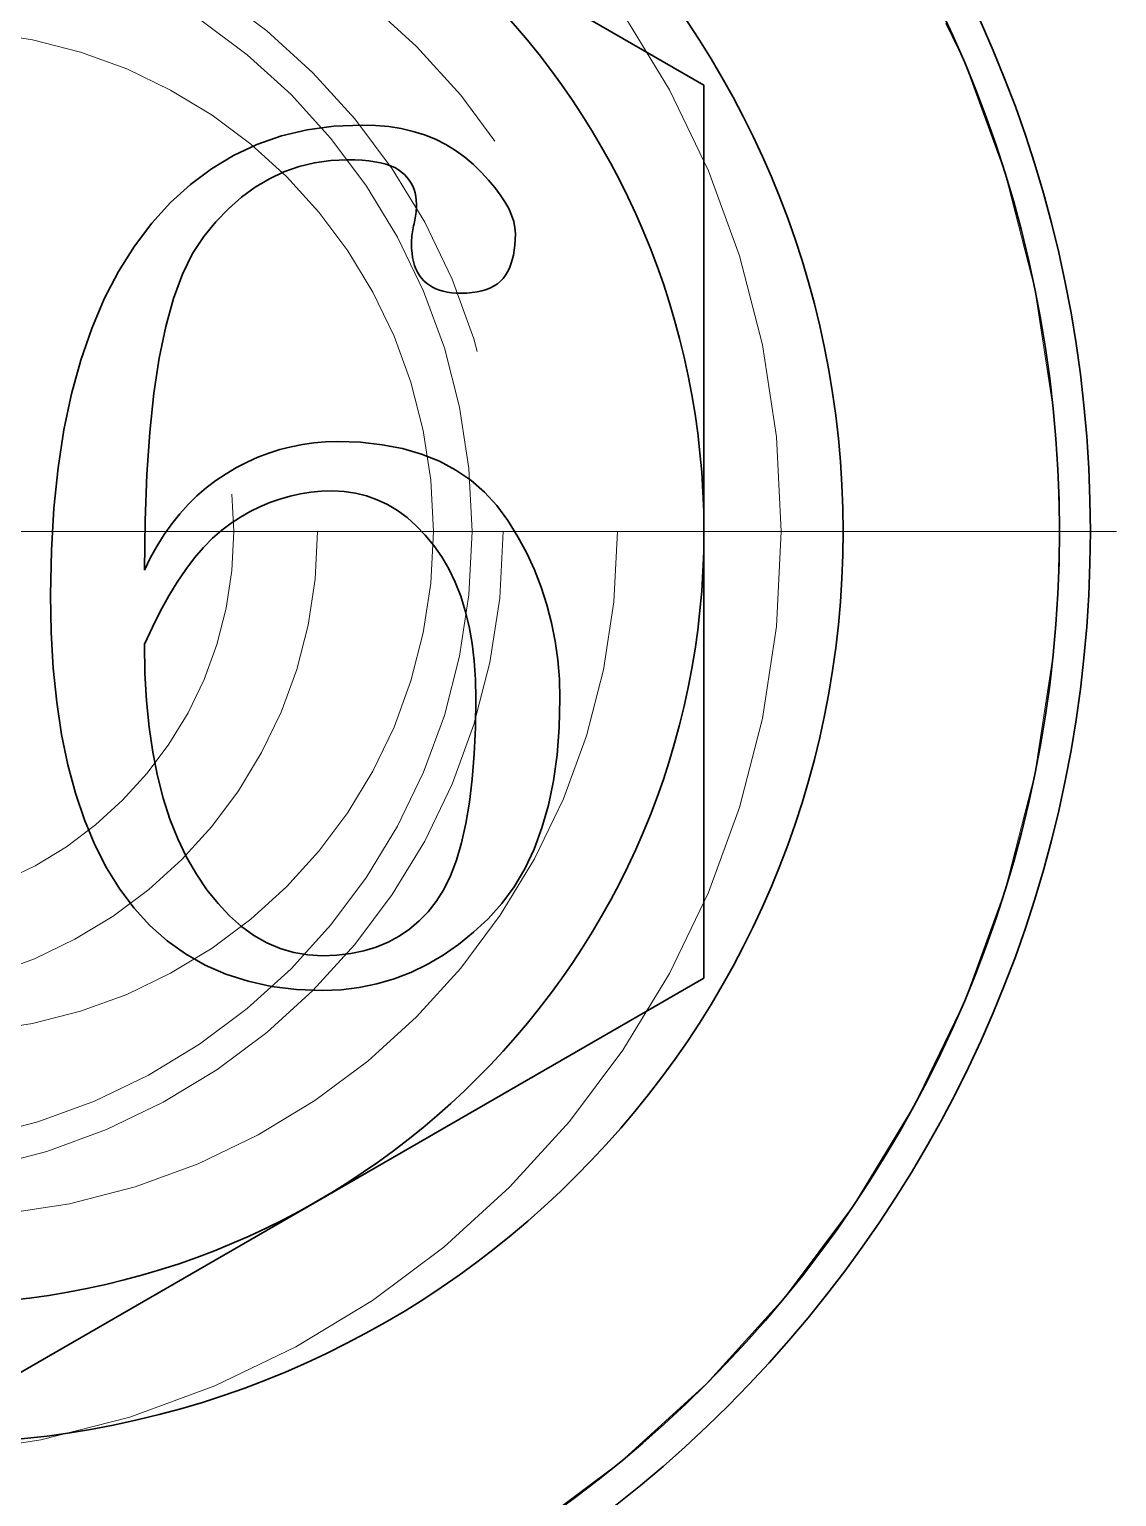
# Model space of a CAD drawing. Header units: millimetres. Extents: x 7914 to 16415, y -883 to 305.
# Drawn here: x 8312.86 to 8319.89, y -72.19 to -62.69 of the extents above; entities that cross this region are included whole.
import ezdxf

# ---------------------------------------------------------------- set-up
doc = ezdxf.new("R2010")
doc.units = ezdxf.units.MM
for name, pattern in [('CENTER-HOKUTO', [23, 20, -1, 1, -1]), ('DASHSPACE', [30, 12, -18]), ('HIDDEN-HOKUTO', [3.8, 2.5, -1.3])]:
    doc.linetypes.add(name, pattern=pattern)
doc.layers.add('AM_7', color=2, linetype='CENTER-HOKUTO', lineweight=30)
doc.layers.add('AM_HID', color=1, linetype='HIDDEN-HOKUTO', lineweight=25)

msp = doc.modelspace()

# ---------------------------------------------------------------- linework, layer by layer
at = {"color": 7, "lineweight": 35, "ltscale": 0.144319}
for p, q in [((8312.2233, -60.1691), (8317.2233, -63.0544)), ((8317.2233, -68.8339), (8312.2233, -71.7191))]:
    msp.add_line(p, q, dxfattribs=at)
at = {"color": 7, "lineweight": 35, "ltscale": 0.072244}
msp.add_line((8317.2233, -63.0544), (8317.2233, -65.9441), dxfattribs=at)
at = {"color": 7, "lineweight": 35, "ltscale": 0.004393}
msp.add_line((8314.6553, -63.3442), (8314.8295, -63.3207), dxfattribs=at)
at = {"color": 7, "lineweight": 35, "ltscale": 0.004548}
msp.add_line((8314.8295, -63.3207), (8315.0112, -63.3129), dxfattribs=at)
at = {"color": 7, "lineweight": 35, "ltscale": 0.002197}
msp.add_line((8315.0112, -63.3129), (8315.099, -63.3154), dxfattribs=at)
at = {"color": 7, "lineweight": 35, "ltscale": 0.002117}
msp.add_line((8315.099, -63.3154), (8315.1834, -63.3231), dxfattribs=at)
at = {"color": 7, "lineweight": 35, "ltscale": 0.002045}
msp.add_line((8315.1834, -63.3231), (8315.2642, -63.3359), dxfattribs=at)
at = {"color": 7, "lineweight": 35, "ltscale": 0.001983}
msp.add_line((8315.2642, -63.3359), (8315.3414, -63.3538), dxfattribs=at)
at = {"color": 7, "lineweight": 35, "ltscale": 0.004199}
msp.add_line((8314.3302, -63.4383), (8314.489, -63.3834), dxfattribs=at)
at = {"color": 7, "lineweight": 35, "ltscale": 0.004273}
msp.add_line((8314.489, -63.3834), (8314.6553, -63.3442), dxfattribs=at)
at = {"color": 7, "lineweight": 35, "ltscale": 0.001932}
for p, q in [((8315.3414, -63.3538), (8315.4152, -63.3768)), ((8315.3019, -65.8533), (8315.2397, -65.8075))]:
    msp.add_line(p, q, dxfattribs=at)
at = {"color": 7, "lineweight": 35, "ltscale": 0.001893}
msp.add_line((8315.4152, -63.3768), (8315.4855, -63.405), dxfattribs=at)
at = {"color": 7, "lineweight": 35, "ltscale": 0.001863}
msp.add_line((8315.4855, -63.405), (8315.5522, -63.4383), dxfattribs=at)
at = {"color": 7, "lineweight": 35, "ltscale": 0.004183}
for p, q in [((8314.0359, -63.5951), (8314.1792, -63.5088)), ((8313.3581, -68.1197), (8313.2819, -67.9707))]:
    msp.add_line(p, q, dxfattribs=at)
at = {"color": 7, "lineweight": 35, "ltscale": 0.004167}
msp.add_line((8314.1792, -63.5088), (8314.3302, -63.4383), dxfattribs=at)
at = {"color": 7, "lineweight": 35, "ltscale": 0.001849}
msp.add_line((8315.5522, -63.4383), (8315.6154, -63.4767), dxfattribs=at)
at = {"color": 7, "lineweight": 35, "ltscale": 0.001846}
msp.add_line((8315.6154, -63.4767), (8315.6751, -63.5202), dxfattribs=at)
at = {"color": 7, "lineweight": 35, "ltscale": 0.001857}
msp.add_line((8315.6751, -63.5202), (8315.7312, -63.5688), dxfattribs=at)
at = {"color": 7, "lineweight": 35, "ltscale": 0.004243}
msp.add_line((8313.9002, -63.697), (8314.0359, -63.5951), dxfattribs=at)
at = {"color": 7, "lineweight": 35, "ltscale": 0.00261}
msp.add_line((8314.5056, -63.6162), (8314.4112, -63.6608), dxfattribs=at)
at = {"color": 7, "lineweight": 35, "ltscale": 0.00259}
msp.add_line((8314.6032, -63.5815), (8314.5056, -63.6162), dxfattribs=at)
at = {"color": 7, "lineweight": 35, "ltscale": 0.002596}
msp.add_line((8314.704, -63.5567), (8314.6032, -63.5815), dxfattribs=at)
at = {"color": 7, "lineweight": 35, "ltscale": 0.002627}
msp.add_line((8314.808, -63.5418), (8314.704, -63.5567), dxfattribs=at)
at = {"color": 7, "lineweight": 35, "ltscale": 0.002682}
msp.add_line((8314.9152, -63.5369), (8314.808, -63.5418), dxfattribs=at)
at = {"color": 7, "lineweight": 35, "ltscale": 0.001241}
msp.add_line((8314.9648, -63.5376), (8314.9152, -63.5369), dxfattribs=at)
at = {"color": 7, "lineweight": 35, "ltscale": 0.001161}
msp.add_line((8315.0112, -63.54), (8314.9648, -63.5376), dxfattribs=at)
at = {"color": 7, "lineweight": 35, "ltscale": 0.001085}
msp.add_line((8315.0544, -63.5441), (8315.0112, -63.54), dxfattribs=at)
at = {"color": 7, "lineweight": 35, "ltscale": 0.001009}
msp.add_line((8315.0944, -63.5497), (8315.0544, -63.5441), dxfattribs=at)
at = {"color": 7, "lineweight": 35, "ltscale": 0.000938014}
msp.add_line((8315.1312, -63.5568), (8315.0944, -63.5497), dxfattribs=at)
at = {"color": 7, "lineweight": 35, "ltscale": 0.000867909}
msp.add_line((8315.1648, -63.5657), (8315.1312, -63.5568), dxfattribs=at)
at = {"color": 7, "lineweight": 35, "ltscale": 0.00080319}
msp.add_line((8315.1952, -63.5761), (8315.1648, -63.5657), dxfattribs=at)
at = {"color": 7, "lineweight": 35, "ltscale": 0.00074266}
msp.add_line((8315.2224, -63.588), (8315.1952, -63.5761), dxfattribs=at)
at = {"color": 7, "lineweight": 35, "ltscale": 0.000690525}
msp.add_line((8315.2464, -63.6017), (8315.2224, -63.588), dxfattribs=at)
at = {"color": 7, "lineweight": 35, "ltscale": 0.000643829}
msp.add_line((8315.2672, -63.6168), (8315.2464, -63.6017), dxfattribs=at)
at = {"color": 7, "lineweight": 35, "ltscale": 0.000615236}
msp.add_line((8315.2855, -63.6333), (8315.2672, -63.6168), dxfattribs=at)
at = {"color": 7, "lineweight": 35, "ltscale": 0.001808}
msp.add_line((8315.7312, -63.5688), (8315.7829, -63.6194), dxfattribs=at)
at = {"color": 7, "lineweight": 35, "ltscale": 0.001689}
msp.add_line((8315.7829, -63.6194), (8315.8291, -63.6687), dxfattribs=at)
at = {"color": 7, "lineweight": 35, "ltscale": 0.004345}
msp.add_line((8313.7722, -63.8146), (8313.9002, -63.697), dxfattribs=at)
at = {"color": 7, "lineweight": 35, "ltscale": 0.002727}
msp.add_line((8314.32, -63.7154), (8314.232, -63.7799), dxfattribs=at)
at = {"color": 7, "lineweight": 35, "ltscale": 0.002658}
msp.add_line((8314.4112, -63.6608), (8314.32, -63.7154), dxfattribs=at)
at = {"color": 7, "lineweight": 35, "ltscale": 0.000596459}
msp.add_line((8315.3018, -63.6508), (8315.2855, -63.6333), dxfattribs=at)
at = {"color": 7, "lineweight": 35, "ltscale": 0.000584231}
msp.add_line((8315.3162, -63.6692), (8315.3018, -63.6508), dxfattribs=at)
at = {"color": 7, "lineweight": 35, "ltscale": 0.000575208}
msp.add_line((8315.3286, -63.6885), (8315.3162, -63.6692), dxfattribs=at)
at = {"color": 7, "lineweight": 35, "ltscale": 0.000573302}
msp.add_line((8315.3392, -63.7088), (8315.3286, -63.6885), dxfattribs=at)
at = {"color": 7, "lineweight": 35, "ltscale": 0.000573358}
msp.add_line((8315.3478, -63.7301), (8315.3392, -63.7088), dxfattribs=at)
at = {"color": 7, "lineweight": 35, "ltscale": 0.001576}
msp.add_line((8315.8291, -63.6687), (8315.8699, -63.7167), dxfattribs=at)
at = {"color": 7, "lineweight": 35, "ltscale": 0.001465}
msp.add_line((8315.8699, -63.7167), (8315.9053, -63.7634), dxfattribs=at)
at = {"color": 7, "lineweight": 35, "ltscale": 0.00282}
msp.add_line((8314.232, -63.7799), (8314.1472, -63.8543), dxfattribs=at)
at = {"color": 7, "lineweight": 35, "ltscale": 0.000581179}
msp.add_line((8315.3546, -63.7524), (8315.3478, -63.7301), dxfattribs=at)
at = {"color": 7, "lineweight": 35, "ltscale": 0.000592077}
msp.add_line((8315.3594, -63.7756), (8315.3546, -63.7524), dxfattribs=at)
at = {"color": 7, "lineweight": 35, "ltscale": 0.000608489}
msp.add_line((8315.3622, -63.7997), (8315.3594, -63.7756), dxfattribs=at)
at = {"color": 7, "lineweight": 35, "ltscale": 0.000628374}
msp.add_line((8315.3632, -63.8248), (8315.3622, -63.7997), dxfattribs=at)
at = {"color": 7, "lineweight": 35, "ltscale": 0.00136}
msp.add_line((8315.9053, -63.7634), (8315.9352, -63.8088), dxfattribs=at)
at = {"color": 7, "lineweight": 35, "ltscale": 0.001263}
msp.add_line((8315.9352, -63.8088), (8315.9597, -63.853), dxfattribs=at)
at = {"color": 7, "lineweight": 35, "ltscale": 0.00449}
msp.add_line((8313.6518, -63.9479), (8313.7722, -63.8146), dxfattribs=at)
at = {"color": 7, "lineweight": 35, "ltscale": 0.002934}
msp.add_line((8314.1472, -63.8543), (8314.0656, -63.9386), dxfattribs=at)
at = {"color": 7, "lineweight": 35, "ltscale": 0.000323854}
msp.add_line((8315.3554, -63.9144), (8315.3574, -63.9017), dxfattribs=at)
at = {"color": 7, "lineweight": 35, "ltscale": 0.000323476}
msp.add_line((8315.3574, -63.9017), (8315.3592, -63.8888), dxfattribs=at)
at = {"color": 7, "lineweight": 35, "ltscale": 0.000321004}
msp.add_line((8315.3592, -63.8888), (8315.3607, -63.8761), dxfattribs=at)
at = {"color": 7, "lineweight": 35, "ltscale": 0.000323196}
msp.add_line((8315.3607, -63.8761), (8315.3618, -63.8632), dxfattribs=at)
at = {"color": 7, "lineweight": 35, "ltscale": 0.000319479}
msp.add_line((8315.3618, -63.8632), (8315.3626, -63.8504), dxfattribs=at)
at = {"color": 7, "lineweight": 35, "ltscale": 0.000320667}
msp.add_line((8315.3626, -63.8504), (8315.363, -63.8376), dxfattribs=at)
at = {"color": 7, "lineweight": 35, "ltscale": 0.000319694}
msp.add_line((8315.363, -63.8376), (8315.3632, -63.8248), dxfattribs=at)
at = {"color": 7, "lineweight": 35, "ltscale": 0.001173}
msp.add_line((8315.9597, -63.853), (8315.9787, -63.8959), dxfattribs=at)
at = {"color": 7, "lineweight": 35, "ltscale": 0.001094}
msp.add_line((8315.9787, -63.8959), (8315.9923, -63.9375), dxfattribs=at)
at = {"color": 7, "lineweight": 35, "ltscale": 0.004668}
msp.add_line((8313.5392, -64.0968), (8313.6518, -63.9479), dxfattribs=at)
at = {"color": 7, "lineweight": 35, "ltscale": 0.003064}
msp.add_line((8314.0656, -63.9386), (8313.9872, -64.0329), dxfattribs=at)
at = {"color": 7, "lineweight": 35, "ltscale": 0.000323733}
msp.add_line((8315.337, -64.004), (8315.339, -63.9913), dxfattribs=at)
at = {"color": 7, "lineweight": 35, "ltscale": 0.000326054}
msp.add_line((8315.339, -63.9913), (8315.3414, -63.9784), dxfattribs=at)
at = {"color": 7, "lineweight": 35, "ltscale": 0.000326057}
msp.add_line((8315.3414, -63.9784), (8315.3442, -63.9657), dxfattribs=at)
at = {"color": 7, "lineweight": 35, "ltscale": 0.000330701}
msp.add_line((8315.3442, -63.9657), (8315.3472, -63.9528), dxfattribs=at)
at = {"color": 7, "lineweight": 35, "ltscale": 0.000328086}
msp.add_line((8315.3472, -63.9528), (8315.3503, -63.94), dxfattribs=at)
at = {"color": 7, "lineweight": 35, "ltscale": 0.000327393}
msp.add_line((8315.3503, -63.94), (8315.3529, -63.9272), dxfattribs=at)
at = {"color": 7, "lineweight": 35, "ltscale": 0.000325304}
msp.add_line((8315.3529, -63.9272), (8315.3554, -63.9144), dxfattribs=at)
at = {"color": 7, "lineweight": 35, "ltscale": 0.001029}
msp.add_line((8315.9923, -63.9375), (8316.0005, -63.9778), dxfattribs=at)
at = {"color": 7, "lineweight": 35, "ltscale": 0.000977345}
msp.add_line((8316.0005, -63.9778), (8316.0032, -64.0168), dxfattribs=at)
at = {"color": 7, "lineweight": 35, "ltscale": 0.00484}
msp.add_line((8313.4359, -64.2605), (8313.5392, -64.0968), dxfattribs=at)
at = {"color": 7, "lineweight": 35, "ltscale": 0.003319}
msp.add_line((8313.9872, -64.0329), (8313.9142, -64.1437), dxfattribs=at)
at = {"color": 7, "lineweight": 35, "ltscale": 0.000320457}
msp.add_line((8315.3312, -64.0809), (8315.3314, -64.068), dxfattribs=at)
at = {"color": 7, "lineweight": 35, "ltscale": 0.000779976}
msp.add_line((8315.332, -64.112), (8315.3312, -64.0809), dxfattribs=at)
at = {"color": 7, "lineweight": 35, "ltscale": 0.000319142}
msp.add_line((8315.3314, -64.068), (8315.3319, -64.0553), dxfattribs=at)
at = {"color": 7, "lineweight": 35, "ltscale": 0.000322571}
msp.add_line((8315.3319, -64.0553), (8315.3326, -64.0424), dxfattribs=at)
at = {"color": 7, "lineweight": 35, "ltscale": 0.000320089}
msp.add_line((8315.3326, -64.0424), (8315.3337, -64.0296), dxfattribs=at)
at = {"color": 7, "lineweight": 35, "ltscale": 0.00032252}
msp.add_line((8315.3337, -64.0296), (8315.3352, -64.0168), dxfattribs=at)
at = {"color": 7, "lineweight": 35, "ltscale": 0.00032272}
msp.add_line((8315.3352, -64.0168), (8315.337, -64.004), dxfattribs=at)
at = {"color": 7, "lineweight": 35, "ltscale": 0.000847437}
msp.add_line((8316, -64.0898), (8315.996, -64.1234), dxfattribs=at)
at = {"color": 7, "lineweight": 35, "ltscale": 0.000888582}
msp.add_line((8316.0024, -64.0543), (8316, -64.0898), dxfattribs=at)
at = {"color": 7, "lineweight": 35, "ltscale": 0.000937084}
msp.add_line((8316.0032, -64.0168), (8316.0024, -64.0543), dxfattribs=at)
at = {"color": 7, "lineweight": 35, "ltscale": 0.003732}
msp.add_line((8313.9142, -64.1437), (8313.8489, -64.278), dxfattribs=at)
at = {"color": 7, "lineweight": 35, "ltscale": 0.00074244}
msp.add_line((8315.3344, -64.1416), (8315.332, -64.112), dxfattribs=at)
at = {"color": 7, "lineweight": 35, "ltscale": 0.000707474}
msp.add_line((8315.3384, -64.1697), (8315.3344, -64.1416), dxfattribs=at)
at = {"color": 7, "lineweight": 35, "ltscale": 0.000673962}
msp.add_line((8315.344, -64.196), (8315.3384, -64.1697), dxfattribs=at)
at = {"color": 7, "lineweight": 35, "ltscale": 0.000730131}
msp.add_line((8315.9832, -64.1849), (8315.9744, -64.2127), dxfattribs=at)
at = {"color": 7, "lineweight": 35, "ltscale": 0.00076591}
msp.add_line((8315.9904, -64.1551), (8315.9832, -64.1849), dxfattribs=at)
at = {"color": 7, "lineweight": 35, "ltscale": 0.000803526}
msp.add_line((8315.996, -64.1234), (8315.9904, -64.1551), dxfattribs=at)
at = {"color": 7, "lineweight": 35, "ltscale": 0.005002}
msp.add_line((8313.3434, -64.438), (8313.4359, -64.2605), dxfattribs=at)
at = {"color": 7, "lineweight": 35, "ltscale": 0.004195}
msp.add_line((8313.8489, -64.278), (8313.7914, -64.4356), dxfattribs=at)
at = {"color": 7, "lineweight": 35, "ltscale": 0.000645875}
for p, q in [((8315.3512, -64.2208), (8315.344, -64.196)), ((8315.536, -64.388), (8315.5112, -64.3808))]:
    msp.add_line(p, q, dxfattribs=at)
at = {"color": 7, "lineweight": 35, "ltscale": 0.000620341}
msp.add_line((8315.36, -64.244), (8315.3512, -64.2208), dxfattribs=at)
at = {"color": 7, "lineweight": 35, "ltscale": 0.000599576}
msp.add_line((8315.3704, -64.2657), (8315.36, -64.244), dxfattribs=at)
at = {"color": 7, "lineweight": 35, "ltscale": 0.000582514}
msp.add_line((8315.3824, -64.2856), (8315.3704, -64.2657), dxfattribs=at)
at = {"color": 7, "lineweight": 35, "ltscale": 0.000572831}
for p, q in [((8315.396, -64.3041), (8315.3824, -64.2856)), ((8315.4464, -64.3497), (8315.428, -64.336))]:
    msp.add_line(p, q, dxfattribs=at)
at = {"color": 7, "lineweight": 35, "ltscale": 0.000629732}
msp.add_line((8315.9384, -64.2847), (8315.9232, -64.3048), dxfattribs=at)
at = {"color": 7, "lineweight": 35, "ltscale": 0.000649814}
msp.add_line((8315.952, -64.2626), (8315.9384, -64.2847), dxfattribs=at)
at = {"color": 7, "lineweight": 35, "ltscale": 0.000669428}
msp.add_line((8315.964, -64.2386), (8315.952, -64.2626), dxfattribs=at)
at = {"color": 7, "lineweight": 35, "ltscale": 0.000698454}
msp.add_line((8315.9744, -64.2127), (8315.964, -64.2386), dxfattribs=at)
at = {"color": 7, "lineweight": 35, "ltscale": 0.00056607}
for p, q in [((8315.4112, -64.3208), (8315.396, -64.3041)), ((8315.428, -64.336), (8315.4112, -64.3208))]:
    msp.add_line(p, q, dxfattribs=at)
at = {"color": 7, "lineweight": 35, "ltscale": 0.000583822}
msp.add_line((8315.4664, -64.3617), (8315.4464, -64.3497), dxfattribs=at)
at = {"color": 7, "lineweight": 35, "ltscale": 0.00059853}
msp.add_line((8315.488, -64.3721), (8315.4664, -64.3617), dxfattribs=at)
at = {"color": 7, "lineweight": 35, "ltscale": 0.00062007}
msp.add_line((8315.5112, -64.3808), (8315.488, -64.3721), dxfattribs=at)
at = {"color": 7, "lineweight": 35, "ltscale": 0.000740198}
msp.add_line((8315.8152, -64.3768), (8315.7869, -64.3855), dxfattribs=at)
at = {"color": 7, "lineweight": 35, "ltscale": 0.000703416}
msp.add_line((8315.8413, -64.3663), (8315.8152, -64.3768), dxfattribs=at)
at = {"color": 7, "lineweight": 35, "ltscale": 0.000672972}
msp.add_line((8315.8651, -64.3538), (8315.8413, -64.3663), dxfattribs=at)
at = {"color": 7, "lineweight": 35, "ltscale": 0.000649193}
msp.add_line((8315.8867, -64.3394), (8315.8651, -64.3538), dxfattribs=at)
at = {"color": 7, "lineweight": 35, "ltscale": 0.000632417}
msp.add_line((8315.9061, -64.3231), (8315.8867, -64.3394), dxfattribs=at)
at = {"color": 7, "lineweight": 35, "ltscale": 0.000626654}
msp.add_line((8315.9232, -64.3048), (8315.9061, -64.3231), dxfattribs=at)
at = {"color": 7, "lineweight": 35, "ltscale": 0.005198}
msp.add_line((8313.2618, -64.6292), (8313.3434, -64.438), dxfattribs=at)
at = {"color": 7, "lineweight": 35, "ltscale": 0.004693}
for p, q in [((8313.7914, -64.4356), (8313.7414, -64.6166)), ((8313.6032, -66.6728), (8313.6066, -66.8605))]:
    msp.add_line(p, q, dxfattribs=at)
at = {"color": 7, "lineweight": 35, "ltscale": 0.000674708}
msp.add_line((8315.5624, -64.3937), (8315.536, -64.388), dxfattribs=at)
at = {"color": 7, "lineweight": 35, "ltscale": 0.000706611}
msp.add_line((8315.5904, -64.3976), (8315.5624, -64.3937), dxfattribs=at)
at = {"color": 7, "lineweight": 35, "ltscale": 0.000742502}
msp.add_line((8315.62, -64.4), (8315.5904, -64.3976), dxfattribs=at)
at = {"color": 7, "lineweight": 35, "ltscale": 0.000779996}
msp.add_line((8315.6512, -64.4009), (8315.62, -64.4), dxfattribs=at)
at = {"color": 7, "lineweight": 35, "ltscale": 0.000932632}
msp.add_line((8315.6885, -64.3999), (8315.6512, -64.4009), dxfattribs=at)
at = {"color": 7, "lineweight": 35, "ltscale": 0.000878786}
msp.add_line((8315.7235, -64.397), (8315.6885, -64.3999), dxfattribs=at)
at = {"color": 7, "lineweight": 35, "ltscale": 0.000828861}
msp.add_line((8315.7563, -64.3922), (8315.7235, -64.397), dxfattribs=at)
at = {"color": 7, "lineweight": 35, "ltscale": 0.000782094}
msp.add_line((8315.7869, -64.3855), (8315.7563, -64.3922), dxfattribs=at)
at = {"color": 7, "lineweight": 35, "ltscale": 0.00542}
msp.add_line((8313.191, -64.8341), (8313.2618, -64.6292), dxfattribs=at)
at = {"color": 7, "lineweight": 35, "ltscale": 0.005215}
msp.add_line((8313.7414, -64.6166), (8313.6992, -64.8208), dxfattribs=at)
at = {"color": 7, "lineweight": 35, "ltscale": 0.005669}
msp.add_line((8313.1312, -65.0528), (8313.191, -64.8341), dxfattribs=at)
at = {"color": 7, "lineweight": 35, "ltscale": 0.005757}
msp.add_line((8313.6992, -64.8208), (8313.6647, -65.0485), dxfattribs=at)
at = {"color": 7, "lineweight": 35, "ltscale": 0.00594}
msp.add_line((8313.0823, -65.2853), (8313.1312, -65.0528), dxfattribs=at)
at = {"color": 7, "lineweight": 35, "ltscale": 0.006312}
msp.add_line((8313.6647, -65.0485), (8313.6378, -65.2995), dxfattribs=at)
at = {"color": 7, "lineweight": 35, "ltscale": 0.00623}
msp.add_line((8313.0442, -65.5316), (8313.0823, -65.2853), dxfattribs=at)
at = {"color": 7, "lineweight": 35, "ltscale": 0.006877}
msp.add_line((8313.6378, -65.2995), (8313.6186, -65.574), dxfattribs=at)
at = {"color": 7, "lineweight": 35, "ltscale": 0.001878}
for p, q in [((8314.4077, -65.4357), (8314.4792, -65.4128)), ((8314.6251, -65.3796), (8314.6995, -65.3692))]:
    msp.add_line(p, q, dxfattribs=at)
at = {"color": 7, "lineweight": 35, "ltscale": 0.001871}
msp.add_line((8314.4792, -65.4128), (8314.5517, -65.3942), dxfattribs=at)
at = {"color": 7, "lineweight": 35, "ltscale": 0.001872}
msp.add_line((8314.5517, -65.3942), (8314.6251, -65.3796), dxfattribs=at)
at = {"color": 7, "lineweight": 35, "ltscale": 0.00189}
msp.add_line((8314.6995, -65.3692), (8314.7749, -65.3629), dxfattribs=at)
at = {"color": 7, "lineweight": 35, "ltscale": 0.001909}
msp.add_line((8314.7749, -65.3629), (8314.8512, -65.3608), dxfattribs=at)
at = {"color": 7, "lineweight": 35, "ltscale": 0.003735}
msp.add_line((8314.8512, -65.3608), (8315.0005, -65.366), dxfattribs=at)
at = {"color": 7, "lineweight": 35, "ltscale": 0.003537}
msp.add_line((8315.0005, -65.366), (8315.1411, -65.3813), dxfattribs=at)
at = {"color": 7, "lineweight": 35, "ltscale": 0.003362}
msp.add_line((8315.1411, -65.3813), (8315.2731, -65.4069), dxfattribs=at)
at = {"color": 7, "lineweight": 35, "ltscale": 0.003211}
msp.add_line((8315.2731, -65.4069), (8315.3965, -65.4428), dxfattribs=at)
at = {"color": 7, "lineweight": 35, "ltscale": 0.00193}
msp.add_line((8314.1989, -65.5293), (8314.2676, -65.494), dxfattribs=at)
at = {"color": 7, "lineweight": 35, "ltscale": 0.001907}
msp.add_line((8314.2676, -65.494), (8314.3371, -65.4628), dxfattribs=at)
at = {"color": 7, "lineweight": 35, "ltscale": 0.001889}
msp.add_line((8314.3371, -65.4628), (8314.4077, -65.4357), dxfattribs=at)
at = {"color": 7, "lineweight": 35, "ltscale": 0.003091}
msp.add_line((8315.3965, -65.4428), (8315.5112, -65.4889), dxfattribs=at)
at = {"color": 7, "lineweight": 35, "ltscale": 0.003003}
msp.add_line((8315.5112, -65.4889), (8315.6173, -65.5452), dxfattribs=at)
at = {"color": 7, "lineweight": 35, "ltscale": 0.006534}
msp.add_line((8313.017, -65.7916), (8313.0442, -65.5316), dxfattribs=at)
at = {"color": 7, "lineweight": 35, "ltscale": 0.00745}
msp.add_line((8313.6186, -65.574), (8313.6071, -65.8717), dxfattribs=at)
at = {"color": 7, "lineweight": 35, "ltscale": 0.001974}
msp.add_line((8314.0026, -65.6603), (8314.0654, -65.6125), dxfattribs=at)
at = {"color": 7, "lineweight": 35, "ltscale": 0.001975}
msp.add_line((8314.0654, -65.6125), (8314.1312, -65.5688), dxfattribs=at)
at = {"color": 7, "lineweight": 35, "ltscale": 0.001959}
msp.add_line((8314.1312, -65.5688), (8314.1989, -65.5293), dxfattribs=at)
at = {"color": 7, "lineweight": 35, "ltscale": 0.002949}
msp.add_line((8315.6173, -65.5452), (8315.7147, -65.6117), dxfattribs=at)
at = {"color": 7, "lineweight": 35, "ltscale": 0.002935}
msp.add_line((8315.7147, -65.6117), (8315.8035, -65.6885), dxfattribs=at)
at = {"color": 7, "lineweight": 35, "ltscale": 0.001985}
msp.add_line((8313.9426, -65.7123), (8314.0026, -65.6603), dxfattribs=at)
at = {"color": 7, "lineweight": 35, "ltscale": 0.001714}
msp.add_line((8314.6123, -65.6996), (8314.5453, -65.7141), dxfattribs=at)
at = {"color": 7, "lineweight": 35, "ltscale": 0.001721}
msp.add_line((8314.6804, -65.6891), (8314.6123, -65.6996), dxfattribs=at)
at = {"color": 7, "lineweight": 35, "ltscale": 0.00173}
msp.add_line((8314.7493, -65.683), (8314.6804, -65.6891), dxfattribs=at)
at = {"color": 7, "lineweight": 35, "ltscale": 0.001749}
msp.add_line((8314.8192, -65.6808), (8314.7493, -65.683), dxfattribs=at)
at = {"color": 7, "lineweight": 35, "ltscale": 0.001894}
msp.add_line((8314.8949, -65.6844), (8314.8192, -65.6808), dxfattribs=at)
at = {"color": 7, "lineweight": 35, "ltscale": 0.001855}
msp.add_line((8314.9683, -65.6949), (8314.8949, -65.6844), dxfattribs=at)
at = {"color": 7, "lineweight": 35, "ltscale": 0.001834}
msp.add_line((8315.0395, -65.7125), (8314.9683, -65.6949), dxfattribs=at)
at = {"color": 7, "lineweight": 35, "ltscale": 0.002958}
msp.add_line((8315.8035, -65.6885), (8315.8837, -65.7756), dxfattribs=at)
at = {"color": 7, "lineweight": 35, "ltscale": 0.006856}
msp.add_line((8313.0007, -66.0653), (8313.017, -65.7916), dxfattribs=at)
at = {"color": 7, "lineweight": 35, "ltscale": 0.002028}
msp.add_line((8313.8312, -65.8288), (8313.8855, -65.7685), dxfattribs=at)
at = {"color": 7, "lineweight": 35, "ltscale": 0.002003}
msp.add_line((8313.8855, -65.7685), (8313.9426, -65.7123), dxfattribs=at)
at = {"color": 7, "lineweight": 35, "ltscale": 0.001761}
msp.add_line((8314.3499, -65.7828), (8314.2867, -65.814), dxfattribs=at)
at = {"color": 7, "lineweight": 35, "ltscale": 0.00174}
msp.add_line((8314.4141, -65.7557), (8314.3499, -65.7828), dxfattribs=at)
at = {"color": 7, "lineweight": 35, "ltscale": 0.001726}
msp.add_line((8314.4792, -65.7328), (8314.4141, -65.7557), dxfattribs=at)
at = {"color": 7, "lineweight": 35, "ltscale": 0.001717}
msp.add_line((8314.5453, -65.7141), (8314.4792, -65.7328), dxfattribs=at)
at = {"color": 7, "lineweight": 35, "ltscale": 0.00183}
msp.add_line((8315.1085, -65.7372), (8315.0395, -65.7125), dxfattribs=at)
at = {"color": 7, "lineweight": 35, "ltscale": 0.001848}
msp.add_line((8315.1752, -65.7688), (8315.1085, -65.7372), dxfattribs=at)
at = {"color": 7, "lineweight": 35, "ltscale": 0.001879}
msp.add_line((8315.2397, -65.8075), (8315.1752, -65.7688), dxfattribs=at)
at = {"color": 7, "lineweight": 35, "ltscale": 0.003019}
msp.add_line((8315.8837, -65.7756), (8315.9552, -65.8728), dxfattribs=at)
at = {"color": 7, "lineweight": 35, "ltscale": 0.008029}
msp.add_line((8313.6071, -65.8717), (8313.6032, -66.1929), dxfattribs=at)
at = {"color": 7, "lineweight": 35, "ltscale": 0.0021}
msp.add_line((8313.7314, -65.962), (8313.7799, -65.8934), dxfattribs=at)
at = {"color": 7, "lineweight": 35, "ltscale": 0.002062}
msp.add_line((8313.7799, -65.8934), (8313.8312, -65.8288), dxfattribs=at)
at = {"color": 7, "lineweight": 35, "ltscale": 0.001885}
msp.add_line((8314.1632, -65.8888), (8314.1029, -65.9341), dxfattribs=at)
at = {"color": 7, "lineweight": 35, "ltscale": 0.001823}
msp.add_line((8314.2245, -65.8493), (8314.1632, -65.8888), dxfattribs=at)
at = {"color": 7, "lineweight": 35, "ltscale": 0.00179}
msp.add_line((8314.2867, -65.814), (8314.2245, -65.8493), dxfattribs=at)
at = {"color": 7, "lineweight": 35, "ltscale": 0.001998}
msp.add_line((8315.3619, -65.9061), (8315.3019, -65.8533), dxfattribs=at)
at = {"color": 7, "lineweight": 35, "ltscale": 0.003043}
msp.add_line((8315.9552, -65.8728), (8316.019, -65.9765), dxfattribs=at)
at = {"color": 7, "lineweight": 35, "ltscale": 0.002148}
msp.add_line((8313.6858, -66.0348), (8313.7314, -65.962), dxfattribs=at)
at = {"color": 7, "lineweight": 35, "ltscale": 0.002094}
msp.add_line((8314.0435, -65.9867), (8313.9851, -66.0468), dxfattribs=at)
at = {"color": 7, "lineweight": 35, "ltscale": 0.001984}
msp.add_line((8314.1029, -65.9341), (8314.0435, -65.9867), dxfattribs=at)
at = {"color": 7, "lineweight": 35, "ltscale": 0.002078}
msp.add_line((8315.4197, -65.966), (8315.3619, -65.9061), dxfattribs=at)
at = {"color": 7, "lineweight": 35, "ltscale": 0.002174}
msp.add_line((8315.4752, -66.0329), (8315.4197, -65.966), dxfattribs=at)
at = {"color": 7, "lineweight": 35, "ltscale": 0.003016}
msp.add_line((8316.019, -65.9765), (8316.0761, -66.0827), dxfattribs=at)
at = {"color": 7, "lineweight": 35, "ltscale": 0.072243}
msp.add_line((8317.2233, -65.9441), (8317.2233, -68.8339), dxfattribs=at)
at = {"color": 7, "lineweight": 35, "ltscale": 0.007189}
msp.add_line((8312.9952, -66.3528), (8313.0007, -66.0653), dxfattribs=at)
at = {"color": 7, "lineweight": 35, "ltscale": 0.0022}
msp.add_line((8313.643, -66.1117), (8313.6858, -66.0348), dxfattribs=at)
at = {"color": 7, "lineweight": 35, "ltscale": 0.002212}
msp.add_line((8313.9851, -66.0468), (8313.9277, -66.1141), dxfattribs=at)
at = {"color": 7, "lineweight": 35, "ltscale": 0.002241}
msp.add_line((8315.5269, -66.1061), (8315.4752, -66.0329), dxfattribs=at)
at = {"color": 7, "lineweight": 35, "ltscale": 0.002998}
msp.add_line((8316.0761, -66.0827), (8316.1266, -66.1915), dxfattribs=at)
at = {"color": 7, "lineweight": 35, "ltscale": 0.00226}
msp.add_line((8313.6032, -66.1929), (8313.643, -66.1117), dxfattribs=at)
at = {"color": 7, "lineweight": 35, "ltscale": 0.002342}
msp.add_line((8313.9277, -66.1141), (8313.8712, -66.1889), dxfattribs=at)
at = {"color": 7, "lineweight": 35, "ltscale": 0.00229}
msp.add_line((8315.5731, -66.1852), (8315.5269, -66.1061), dxfattribs=at)
at = {"color": 7, "lineweight": 35, "ltscale": 0.002352}
msp.add_line((8315.614, -66.2699), (8315.5731, -66.1852), dxfattribs=at)
at = {"color": 7, "lineweight": 35, "ltscale": 0.002619}
msp.add_line((8313.8157, -66.2709), (8313.7611, -66.3603), dxfattribs=at)
at = {"color": 7, "lineweight": 35, "ltscale": 0.002477}
msp.add_line((8313.8712, -66.1889), (8313.8157, -66.2709), dxfattribs=at)
at = {"color": 7, "lineweight": 35, "ltscale": 0.002431}
msp.add_line((8315.6493, -66.3605), (8315.614, -66.2699), dxfattribs=at)
at = {"color": 7, "lineweight": 35, "ltscale": 0.00299}
msp.add_line((8316.1266, -66.1915), (8316.1702, -66.3029), dxfattribs=at)
at = {"color": 7, "lineweight": 35, "ltscale": 0.006094}
msp.add_line((8312.9997, -66.5965), (8312.9952, -66.3528), dxfattribs=at)
at = {"color": 7, "lineweight": 35, "ltscale": 0.002767}
msp.add_line((8313.7611, -66.3603), (8313.7075, -66.4572), dxfattribs=at)
at = {"color": 7, "lineweight": 35, "ltscale": 0.002521}
msp.add_line((8315.6792, -66.4568), (8315.6493, -66.3605), dxfattribs=at)
at = {"color": 7, "lineweight": 35, "ltscale": 0.002995}
msp.add_line((8316.1702, -66.3029), (8316.2072, -66.4169), dxfattribs=at)
at = {"color": 7, "lineweight": 35, "ltscale": 0.002917}
msp.add_line((8313.7075, -66.4572), (8313.6549, -66.5613), dxfattribs=at)
at = {"color": 7, "lineweight": 35, "ltscale": 0.002625}
msp.add_line((8315.7037, -66.5589), (8315.6792, -66.4568), dxfattribs=at)
at = {"color": 7, "lineweight": 35, "ltscale": 0.003008}
msp.add_line((8316.2072, -66.4169), (8316.2374, -66.5333), dxfattribs=at)
at = {"color": 7, "lineweight": 35, "ltscale": 0.003073}
msp.add_line((8313.6549, -66.5613), (8313.6032, -66.6728), dxfattribs=at)
at = {"color": 7, "lineweight": 35, "ltscale": 0.002738}
msp.add_line((8315.7227, -66.6668), (8315.7037, -66.5589), dxfattribs=at)
at = {"color": 7, "lineweight": 35, "ltscale": 0.003034}
msp.add_line((8316.2374, -66.5333), (8316.261, -66.6524), dxfattribs=at)
at = {"color": 7, "lineweight": 35, "ltscale": 0.005805}
msp.add_line((8313.0131, -66.8284), (8312.9997, -66.5965), dxfattribs=at)
at = {"color": 7, "lineweight": 35, "ltscale": 0.003068}
msp.add_line((8316.261, -66.6524), (8316.2778, -66.774), dxfattribs=at)
at = {"color": 7, "lineweight": 35, "ltscale": 0.00286}
msp.add_line((8315.7363, -66.7804), (8315.7227, -66.6668), dxfattribs=at)
at = {"color": 7, "lineweight": 35, "ltscale": 0.005529}
msp.add_line((8313.0355, -67.0484), (8313.0131, -66.8284), dxfattribs=at)
at = {"color": 7, "lineweight": 35, "ltscale": 0.002992}
msp.add_line((8315.7445, -66.8998), (8315.7363, -66.7804), dxfattribs=at)
at = {"color": 7, "lineweight": 35, "ltscale": 0.003114}
msp.add_line((8316.2778, -66.774), (8316.2878, -66.8981), dxfattribs=at)
at = {"color": 7, "lineweight": 35, "ltscale": 0.004484}
msp.add_line((8313.6066, -66.8605), (8313.6166, -67.0396), dxfattribs=at)
at = {"color": 7, "lineweight": 35, "ltscale": 0.003127}
msp.add_line((8315.7472, -67.0248), (8315.7445, -66.8998), dxfattribs=at)
at = {"color": 7, "lineweight": 35, "ltscale": 0.003169}
msp.add_line((8316.2878, -66.8981), (8316.2912, -67.0248), dxfattribs=at)
at = {"color": 7, "lineweight": 35, "ltscale": 0.00428}
msp.add_line((8313.6166, -67.0396), (8313.6335, -67.2099), dxfattribs=at)
at = {"color": 7, "lineweight": 35, "ltscale": 0.00465}
msp.add_line((8315.7446, -67.2108), (8315.7472, -67.0248), dxfattribs=at)
at = {"color": 7, "lineweight": 35, "ltscale": 0.004678}
msp.add_line((8316.2912, -67.0248), (8316.2866, -67.2119), dxfattribs=at)
at = {"color": 7, "lineweight": 35, "ltscale": 0.005262}
msp.add_line((8313.0669, -67.2565), (8313.0355, -67.0484), dxfattribs=at)
at = {"color": 7, "lineweight": 35, "ltscale": 0.004087}
msp.add_line((8313.6335, -67.2099), (8313.657, -67.3717), dxfattribs=at)
at = {"color": 7, "lineweight": 35, "ltscale": 0.004347}
msp.add_line((8315.737, -67.3845), (8315.7446, -67.2108), dxfattribs=at)
at = {"color": 7, "lineweight": 35, "ltscale": 0.004442}
msp.add_line((8316.2866, -67.2119), (8316.2727, -67.389), dxfattribs=at)
at = {"color": 7, "lineweight": 35, "ltscale": 0.00501}
msp.add_line((8313.1072, -67.4528), (8313.0669, -67.2565), dxfattribs=at)
at = {"color": 7, "lineweight": 35, "ltscale": 0.003902}
msp.add_line((8313.657, -67.3717), (8313.6872, -67.5248), dxfattribs=at)
at = {"color": 7, "lineweight": 35, "ltscale": 0.004053}
msp.add_line((8315.7242, -67.5461), (8315.737, -67.3845), dxfattribs=at)
at = {"color": 7, "lineweight": 35, "ltscale": 0.004219}
for p, q in [((8316.2727, -67.389), (8316.2495, -67.5562)), ((8314.7552, -68.9128), (8314.5866, -68.9063))]:
    msp.add_line(p, q, dxfattribs=at)
at = {"color": 7, "lineweight": 35, "ltscale": 0.004775}
msp.add_line((8313.1565, -67.6373), (8313.1072, -67.4528), dxfattribs=at)
at = {"color": 7, "lineweight": 35, "ltscale": 0.003729}
msp.add_line((8313.6872, -67.5248), (8313.7242, -67.6693), dxfattribs=at)
at = {"color": 7, "lineweight": 35, "ltscale": 0.003762}
msp.add_line((8315.7062, -67.6955), (8315.7242, -67.5461), dxfattribs=at)
at = {"color": 7, "lineweight": 35, "ltscale": 0.004015}
msp.add_line((8316.2495, -67.5562), (8316.217, -67.7135), dxfattribs=at)
at = {"color": 7, "lineweight": 35, "ltscale": 0.004554}
msp.add_line((8313.2147, -67.81), (8313.1565, -67.6373), dxfattribs=at)
at = {"color": 7, "lineweight": 35, "ltscale": 0.003567}
msp.add_line((8313.7242, -67.6693), (8313.7679, -67.8052), dxfattribs=at)
at = {"color": 7, "lineweight": 35, "ltscale": 0.003481}
msp.add_line((8315.6832, -67.8329), (8315.7062, -67.6955), dxfattribs=at)
at = {"color": 7, "lineweight": 35, "ltscale": 0.003828}
msp.add_line((8316.217, -67.7135), (8316.1752, -67.8608), dxfattribs=at)
at = {"color": 7, "lineweight": 35, "ltscale": 0.004357}
msp.add_line((8313.2819, -67.9707), (8313.2147, -67.81), dxfattribs=at)
at = {"color": 7, "lineweight": 35, "ltscale": 0.00342}
msp.add_line((8313.7679, -67.8052), (8313.8182, -67.9324), dxfattribs=at)
at = {"color": 7, "lineweight": 35, "ltscale": 0.003205}
msp.add_line((8315.6551, -67.9579), (8315.6832, -67.8329), dxfattribs=at)
at = {"color": 7, "lineweight": 35, "ltscale": 0.003665}
msp.add_line((8316.1752, -67.8608), (8316.1242, -67.9983), dxfattribs=at)
at = {"color": 7, "lineweight": 35, "ltscale": 0.00329}
msp.add_line((8313.8182, -67.9324), (8313.8754, -68.0509), dxfattribs=at)
at = {"color": 7, "lineweight": 35, "ltscale": 0.002945}
msp.add_line((8315.6218, -68.0709), (8315.6551, -67.9579), dxfattribs=at)
at = {"color": 7, "lineweight": 35, "ltscale": 0.003178}
msp.add_line((8313.8754, -68.0509), (8313.9392, -68.1608), dxfattribs=at)
at = {"color": 7, "lineweight": 35, "ltscale": 0.002697}
msp.add_line((8315.5834, -68.1717), (8315.6218, -68.0709), dxfattribs=at)
at = {"color": 7, "lineweight": 35, "ltscale": 0.003528}
msp.add_line((8316.1242, -67.9983), (8316.0638, -68.1258), dxfattribs=at)
at = {"color": 7, "lineweight": 35, "ltscale": 0.004034}
msp.add_line((8313.4432, -68.2568), (8313.3581, -68.1197), dxfattribs=at)
at = {"color": 7, "lineweight": 35, "ltscale": 0.003039}
msp.add_line((8313.9392, -68.1608), (8314.0078, -68.2612), dxfattribs=at)
at = {"color": 7, "lineweight": 35, "ltscale": 0.002468}
msp.add_line((8315.5399, -68.2604), (8315.5834, -68.1717), dxfattribs=at)
at = {"color": 7, "lineweight": 35, "ltscale": 0.003415}
msp.add_line((8316.0638, -68.1258), (8315.9943, -68.2434), dxfattribs=at)
at = {"color": 7, "lineweight": 35, "ltscale": 0.0039}
msp.add_line((8313.537, -68.3815), (8313.4432, -68.2568), dxfattribs=at)
at = {"color": 7, "lineweight": 35, "ltscale": 0.00287}
msp.add_line((8314.0078, -68.2612), (8314.0794, -68.3509), dxfattribs=at)
at = {"color": 7, "lineweight": 35, "ltscale": 0.002266}
msp.add_line((8315.4912, -68.3368), (8315.5399, -68.2604), dxfattribs=at)
at = {"color": 7, "lineweight": 35, "ltscale": 0.003337}
msp.add_line((8315.9943, -68.2434), (8315.9154, -68.3511), dxfattribs=at)
at = {"color": 7, "lineweight": 35, "ltscale": 0.002716}
msp.add_line((8314.0794, -68.3509), (8314.1538, -68.4301), dxfattribs=at)
at = {"color": 7, "lineweight": 35, "ltscale": 0.00214}
msp.add_line((8315.4378, -68.4037), (8315.4912, -68.3368), dxfattribs=at)
at = {"color": 7, "lineweight": 35, "ltscale": 0.003291}
msp.add_line((8315.9154, -68.3511), (8315.8272, -68.4489), dxfattribs=at)
at = {"color": 7, "lineweight": 35, "ltscale": 0.00378}
msp.add_line((8313.639, -68.493), (8313.537, -68.3815), dxfattribs=at)
at = {"color": 7, "lineweight": 35, "ltscale": 0.002584}
msp.add_line((8314.1538, -68.4301), (8314.231, -68.4988), dxfattribs=at)
at = {"color": 7, "lineweight": 35, "ltscale": 0.002044}
msp.add_line((8315.3175, -68.5163), (8315.3799, -68.4635), dxfattribs=at)
at = {"color": 7, "lineweight": 35, "ltscale": 0.002082}
msp.add_line((8315.3799, -68.4635), (8315.4378, -68.4037), dxfattribs=at)
at = {"color": 7, "lineweight": 35, "ltscale": 0.003226}
msp.add_line((8315.8272, -68.4489), (8315.733, -68.537), dxfattribs=at)
at = {"color": 7, "lineweight": 35, "ltscale": 0.003697}
msp.add_line((8313.7495, -68.5914), (8313.639, -68.493), dxfattribs=at)
at = {"color": 7, "lineweight": 35, "ltscale": 0.002475}
msp.add_line((8314.231, -68.4988), (8314.3112, -68.5568), dxfattribs=at)
at = {"color": 7, "lineweight": 35, "ltscale": 0.002393}
msp.add_line((8314.3112, -68.5568), (8314.3943, -68.6044), dxfattribs=at)
at = {"color": 7, "lineweight": 35, "ltscale": 0.002027}
msp.add_line((8315.2506, -68.5621), (8315.3175, -68.5163), dxfattribs=at)
at = {"color": 7, "lineweight": 35, "ltscale": 0.003128}
msp.add_line((8315.733, -68.537), (8315.6359, -68.6159), dxfattribs=at)
at = {"color": 7, "lineweight": 35, "ltscale": 0.003655}
msp.add_line((8313.8682, -68.6767), (8313.7495, -68.5914), dxfattribs=at)
at = {"color": 7, "lineweight": 35, "ltscale": 0.002338}
msp.add_line((8314.3943, -68.6044), (8314.4802, -68.6413), dxfattribs=at)
at = {"color": 7, "lineweight": 35, "ltscale": 0.002316}
msp.add_line((8314.4802, -68.6413), (8314.569, -68.6677), dxfattribs=at)
at = {"color": 7, "lineweight": 35, "ltscale": 0.002101}
msp.add_line((8315.0231, -68.6572), (8315.1034, -68.6325), dxfattribs=at)
at = {"color": 7, "lineweight": 35, "ltscale": 0.002054}
msp.add_line((8315.1034, -68.6325), (8315.1792, -68.6009), dxfattribs=at)
at = {"color": 7, "lineweight": 35, "ltscale": 0.002029}
msp.add_line((8315.1792, -68.6009), (8315.2506, -68.5621), dxfattribs=at)
at = {"color": 7, "lineweight": 35, "ltscale": 0.003046}
msp.add_line((8315.6359, -68.6159), (8315.5359, -68.6855), dxfattribs=at)
at = {"color": 7, "lineweight": 35, "ltscale": 0.003652}
msp.add_line((8313.9952, -68.7489), (8313.8682, -68.6767), dxfattribs=at)
at = {"color": 7, "lineweight": 35, "ltscale": 0.003693}
msp.add_line((8314.1306, -68.8079), (8313.9952, -68.7489), dxfattribs=at)
at = {"color": 7, "lineweight": 35, "ltscale": 0.002327}
msp.add_line((8314.569, -68.6677), (8314.6607, -68.6836), dxfattribs=at)
at = {"color": 7, "lineweight": 35, "ltscale": 0.002367}
msp.add_line((8314.6607, -68.6836), (8314.7552, -68.6889), dxfattribs=at)
at = {"color": 7, "lineweight": 35, "ltscale": 0.002345}
msp.add_line((8314.7552, -68.6889), (8314.8489, -68.6853), dxfattribs=at)
at = {"color": 7, "lineweight": 35, "ltscale": 0.002249}
msp.add_line((8314.8489, -68.6853), (8314.9383, -68.6747), dxfattribs=at)
at = {"color": 7, "lineweight": 35, "ltscale": 0.002165}
msp.add_line((8314.9383, -68.6747), (8315.0231, -68.6572), dxfattribs=at)
at = {"color": 7, "lineweight": 35, "ltscale": 0.002937}
msp.add_line((8315.433, -68.7458), (8315.3272, -68.7969), dxfattribs=at)
at = {"color": 7, "lineweight": 35, "ltscale": 0.002981}
msp.add_line((8315.5359, -68.6855), (8315.433, -68.7458), dxfattribs=at)
at = {"color": 7, "lineweight": 35, "ltscale": 0.00377}
msp.add_line((8314.2742, -68.8538), (8314.1306, -68.8079), dxfattribs=at)
at = {"color": 7, "lineweight": 35, "ltscale": 0.002904}
msp.add_line((8315.2186, -68.8386), (8315.1071, -68.8711), dxfattribs=at)
at = {"color": 7, "lineweight": 35, "ltscale": 0.00291}
msp.add_line((8315.3272, -68.7969), (8315.2186, -68.8386), dxfattribs=at)
at = {"color": 7, "lineweight": 35, "ltscale": 0.003888}
msp.add_line((8314.4262, -68.8866), (8314.2742, -68.8538), dxfattribs=at)
at = {"color": 7, "lineweight": 35, "ltscale": 0.004038}
msp.add_line((8314.5866, -68.9063), (8314.4262, -68.8866), dxfattribs=at)
at = {"color": 7, "lineweight": 35, "ltscale": 0.003007}
msp.add_line((8314.8754, -68.9082), (8314.7552, -68.9128), dxfattribs=at)
at = {"color": 7, "lineweight": 35, "ltscale": 0.002953}
msp.add_line((8314.9927, -68.8943), (8314.8754, -68.9082), dxfattribs=at)
at = {"color": 7, "lineweight": 35, "ltscale": 0.002918}
msp.add_line((8315.1071, -68.8711), (8314.9927, -68.8943), dxfattribs=at)
at = {"color": 7, "lineweight": 35}
for centre, radius in [((8311.7233, -65.9441), 8), ((8311.7233, -65.9441), 7.8), ((8312.2233, -65.9441), 5.9), ((8312.2233, -65.9441), 5)]:
    msp.add_circle(centre, radius, dxfattribs=at)
at = {"color": 7, "linetype": 'DASHSPACE', "lineweight": 13}
msp.add_circle((8311.7233, -65.9441), 3, dxfattribs=at)
at = {"layer": 'AM_7', "color": 2, "lineweight": 13}
for p, q in [((8319.8933, -65.9441), (8304.5533, -65.9441)), ((8314.9193, -65.9441), (8308.5272, -65.9441))]:
    msp.add_line(p, q, dxfattribs=at)
at = {"layer": 'AM_HID', "color": 1, "lineweight": 13, "ltscale": 4}
for centre, radius in [((8311.7233, -65.9441), 7.8), ((8311.7233, -65.9441), 6), ((8312.2233, -65.9441), 4.44), ((8311.7233, -65.9441), 4.2), ((8311.7233, -65.9441), 4.2), ((8311.7233, -65.9441), 4), ((8312.2233, -65.9441), 3.25), ((8311.7233, -65.9441), 2.4585)]:
    msp.add_circle(centre, radius, dxfattribs=at)

doc.saveas('drawing.dxf')
